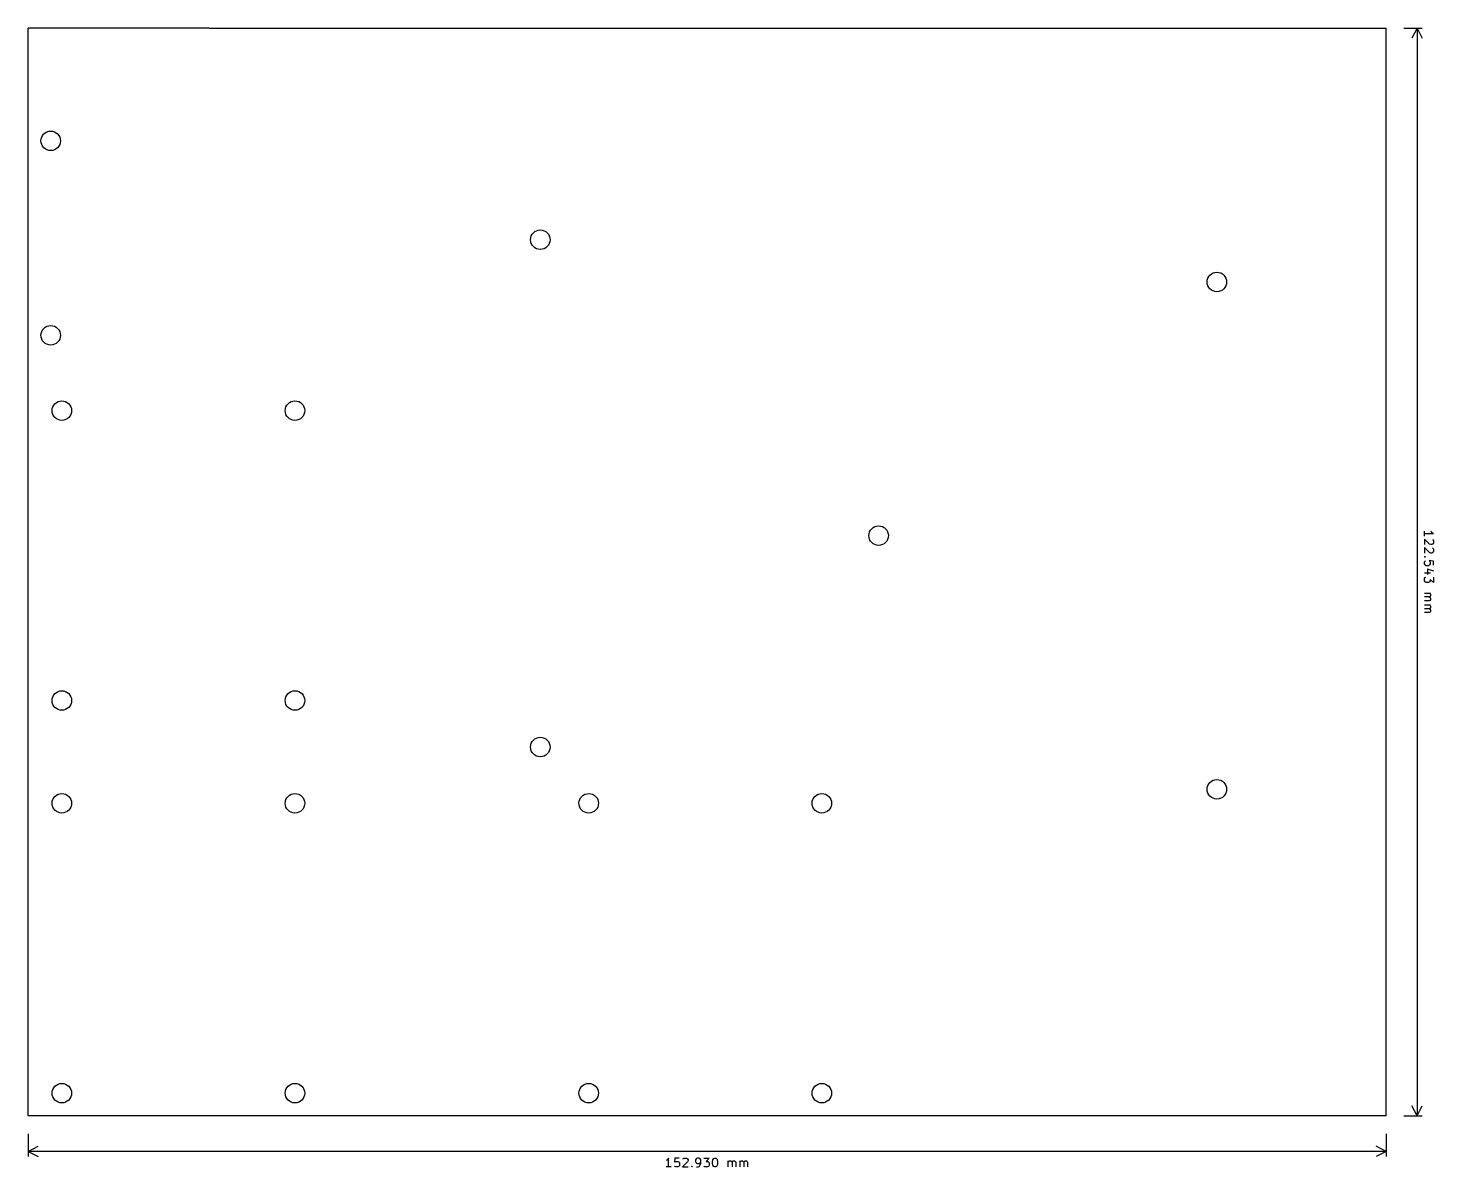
# Model space of a CAD drawing. Extents: x 13 to 171, y -147 to -19.
import ezdxf

# ---------------------------------------------------------------- set-up
doc = ezdxf.new("R2010")
doc.units = 0
doc.layers.add('BLACK', color=7, linetype='CONTINUOUS')

msp = doc.modelspace()

# ---------------------------------------------------------------- linework, layer by layer
at = {"layer": 'BLACK', "linetype": 'CONTINUOUS'}
for p, q in [((12.695, -65.125), (12.695, -19.1)), ((33.075, -19.1), (12.695, -19.1)), ((33.075, -19.1), (165.625, -19.1)), ((165.625, -124.37), (165.625, -19.1)), ((167.625, -19.1), (169.706, -19.1)), ((169.12, -19.1), (168.534, -20.2265)), ((169.12, -19.1), (169.12, -141.642)), ((169.12, -19.1), (169.706, -20.2265)), ((12.695, -141.642), (12.695, -65.125)), ((169.968, -76.3236), (169.968, -75.7522)), ((170.73, -75.8474), (170.682, -75.7522)), ((170.825, -75.9427), (170.73, -75.8474)), ((170.968, -76.0379), (170.825, -75.9427)), ((169.968, -76.0379), (170.968, -76.0379)), ((170.539, -77.2284), (169.968, -76.657)), ((169.968, -76.657), (169.968, -77.276)), ((170.682, -77.276), (170.539, -77.2284)), ((170.777, -77.276), (170.682, -77.276)), ((170.872, -77.2284), (170.777, -77.276)), ((170.872, -76.7046), (170.92, -76.7522)), ((170.92, -77.1808), (170.872, -77.2284)), ((170.92, -76.7522), (170.968, -76.8474)), ((170.968, -77.0855), (170.92, -77.1808)), ((170.968, -76.8474), (170.968, -77.0855)), ((170.539, -78.1808), (169.968, -77.6093)), ((169.968, -77.6093), (169.968, -78.2284)), ((169.968, -78.657), (170.015, -78.6093)), ((170.015, -78.7046), (169.968, -78.657)), ((170.063, -78.657), (169.968, -78.657)), ((169.968, -79.2284), (170.015, -79.1332)), ((170.015, -78.6093), (170.063, -78.657)), ((170.063, -78.657), (170.015, -78.7046)), ((170.015, -79.1332), (170.063, -79.0855)), ((170.968, -79.1332), (170.491, -79.0855)), ((170.491, -79.0855), (170.539, -79.1332)), ((170.682, -78.2284), (170.539, -78.1808)), ((170.539, -79.1332), (170.587, -79.2284)), ((170.777, -78.2284), (170.682, -78.2284)), ((170.872, -78.1808), (170.777, -78.2284)), ((170.872, -77.657), (170.92, -77.7046)), ((170.92, -78.1332), (170.872, -78.1808)), ((170.92, -77.7046), (170.968, -77.7998)), ((170.968, -78.0379), (170.92, -78.1332)), ((170.968, -77.7998), (170.968, -78.0379)), ((170.968, -79.6093), (170.968, -79.1332)), ((169.968, -79.4665), (169.968, -79.2284)), ((170.015, -79.5617), (169.968, -79.4665)), ((170.634, -80.5141), (169.968, -80.5141)), ((170.063, -79.6093), (170.015, -79.5617)), ((170.158, -79.657), (170.063, -79.6093)), ((170.396, -79.657), (170.158, -79.657)), ((171.015, -80.276), (170.301, -80.0379)), ((170.301, -80.0379), (170.301, -80.657)), ((170.491, -79.6093), (170.396, -79.657)), ((170.539, -79.5617), (170.491, -79.6093)), ((170.587, -79.4665), (170.539, -79.5617)), ((170.587, -79.2284), (170.587, -79.4665)), ((169.968, -81.0855), (170.015, -80.9903)), ((169.968, -81.3713), (169.968, -81.0855)), ((170.015, -81.4665), (169.968, -81.3713)), ((170.015, -80.9903), (170.063, -80.9427)), ((170.063, -81.5141), (170.015, -81.4665)), ((170.158, -81.5617), (170.063, -81.5141)), ((170.396, -81.5617), (170.158, -81.5617)), ((170.491, -81.5141), (170.396, -81.5617)), ((170.539, -81.4665), (170.491, -81.5141)), ((170.587, -81.3713), (170.539, -81.4665)), ((170.968, -81.5617), (170.587, -81.2284)), ((170.587, -81.2284), (170.587, -81.3713)), ((170.968, -80.9427), (170.968, -81.5617)), ((169.968, -82.7522), (170.634, -82.7522)), ((170.491, -83.1808), (169.968, -83.1808)), ((170.491, -83.6093), (169.968, -83.6093)), ((170.587, -83.1332), (170.491, -83.1808)), ((170.491, -83.1808), (170.587, -83.2284)), ((170.587, -83.5617), (170.491, -83.6093)), ((170.539, -82.7522), (170.587, -82.7998)), ((170.587, -82.7998), (170.634, -82.8951)), ((170.634, -83.0379), (170.587, -83.1332)), ((170.587, -83.2284), (170.634, -83.3236)), ((170.634, -83.4665), (170.587, -83.5617)), ((170.634, -82.8951), (170.634, -83.0379)), ((170.634, -83.3236), (170.634, -83.4665)), ((169.968, -84.0855), (170.634, -84.0855)), ((170.491, -84.5141), (169.968, -84.5141)), ((170.491, -84.9427), (169.968, -84.9427)), ((170.587, -84.4665), (170.491, -84.5141)), ((170.491, -84.5141), (170.587, -84.5617)), ((170.587, -84.8951), (170.491, -84.9427)), ((170.539, -84.0855), (170.587, -84.1332)), ((170.587, -84.1332), (170.634, -84.2284)), ((170.634, -84.3712), (170.587, -84.4665)), ((170.587, -84.5617), (170.634, -84.657)), ((170.634, -84.7998), (170.587, -84.8951)), ((170.634, -84.2284), (170.634, -84.3712)), ((170.634, -84.657), (170.634, -84.7998)), ((165.625, -141.642), (165.625, -124.37)), ((169.12, -141.642), (168.534, -140.516)), ((169.12, -141.642), (169.706, -140.516)), ((134.755, -141.642), (12.695, -141.642)), ((165.625, -141.642), (134.755, -141.642)), ((167.625, -141.642), (169.706, -141.642)), ((12.695, -143.642), (12.695, -146.216)), ((165.625, -143.642), (165.625, -146.216)), ((12.695, -145.63), (13.8215, -145.044)), ((165.625, -145.63), (12.695, -145.63)), ((12.695, -145.63), (13.8215, -146.216)), ((165.625, -145.63), (164.498, -145.044)), ((165.625, -145.63), (164.498, -146.216)), ((84.6362, -146.62), (84.541, -146.668)), ((84.7314, -146.525), (84.6362, -146.62)), ((84.8267, -146.382), (84.7314, -146.525)), ((84.8267, -147.382), (84.8267, -146.382)), ((85.541, -146.382), (85.4933, -146.859)), ((85.4933, -146.859), (85.541, -146.811)), ((86.0171, -146.382), (85.541, -146.382)), ((85.541, -146.811), (85.6362, -146.763)), ((85.6362, -146.763), (85.8743, -146.763)), ((85.8743, -146.763), (85.9695, -146.811)), ((85.9695, -146.811), (86.0171, -146.859)), ((86.0171, -146.859), (86.0648, -146.954)), ((86.0648, -147.192), (86.0171, -147.287)), ((86.0648, -146.954), (86.0648, -147.192)), ((86.9695, -146.811), (86.3981, -147.382)), ((86.4457, -146.478), (86.4933, -146.43)), ((86.4933, -146.43), (86.5886, -146.382)), ((86.5886, -146.382), (86.8267, -146.382)), ((86.8267, -146.382), (86.9219, -146.43)), ((86.9219, -146.43), (86.9695, -146.478)), ((86.9695, -146.478), (87.0171, -146.573)), ((87.0171, -146.668), (86.9695, -146.811)), ((87.0171, -146.573), (87.0171, -146.668)), ((87.9219, -146.478), (87.8743, -146.573)), ((87.8743, -146.573), (87.8743, -146.811)), ((87.8743, -146.811), (87.9219, -146.906)), ((87.9695, -146.43), (87.9219, -146.478)), ((87.9219, -146.906), (87.9695, -146.954)), ((88.0648, -146.382), (87.9695, -146.43)), ((87.9695, -146.954), (88.0648, -147.001)), ((88.2552, -146.382), (88.0648, -146.382)), ((88.0648, -147.001), (88.2552, -147.001)), ((88.3505, -146.43), (88.2552, -146.382)), ((88.2552, -147.001), (88.3505, -146.954)), ((88.3029, -147.287), (88.3981, -147.144)), ((88.3981, -146.478), (88.3505, -146.43)), ((88.3505, -146.954), (88.3981, -146.906)), ((88.4457, -146.573), (88.3981, -146.478)), ((88.3981, -146.906), (88.4457, -146.811)), ((88.3981, -147.144), (88.4457, -146.954)), ((88.4457, -146.954), (88.4457, -146.573)), ((88.779, -146.382), (89.3981, -146.382)), ((89.3981, -146.382), (89.0648, -146.763)), ((89.0648, -146.763), (89.2076, -146.763)), ((89.2076, -146.763), (89.3029, -146.811)), ((89.3029, -146.811), (89.3505, -146.859)), ((89.3505, -146.859), (89.3981, -146.954)), ((89.3981, -147.192), (89.3505, -147.287)), ((89.3981, -146.954), (89.3981, -147.192)), ((89.779, -146.763), (89.8267, -146.573)), ((89.779, -147.001), (89.779, -146.763)), ((89.8267, -147.192), (89.779, -147.001)), ((89.8267, -146.573), (89.8743, -146.478)), ((89.8743, -147.287), (89.8267, -147.192)), ((89.8743, -146.478), (89.9219, -146.43)), ((89.9219, -146.43), (90.0171, -146.382)), ((90.0171, -146.382), (90.1124, -146.382)), ((90.1124, -146.382), (90.2076, -146.43)), ((90.2076, -146.43), (90.2552, -146.478)), ((90.2552, -146.478), (90.3029, -146.573)), ((90.3029, -147.192), (90.2552, -147.287)), ((90.3029, -146.573), (90.3505, -146.763)), ((90.3505, -147.001), (90.3029, -147.192)), ((90.3505, -146.763), (90.3505, -147.001)), ((91.541, -147.382), (91.541, -146.716)), ((91.541, -146.811), (91.5886, -146.763)), ((91.5886, -146.763), (91.6838, -146.716)), ((91.6838, -146.716), (91.8267, -146.716)), ((91.8267, -146.716), (91.9219, -146.763)), ((91.9219, -146.763), (91.9695, -146.859)), ((91.9695, -146.859), (92.0171, -146.763)), ((91.9695, -146.859), (91.9695, -147.382)), ((92.0171, -146.763), (92.1124, -146.716)), ((92.1124, -146.716), (92.2552, -146.716)), ((92.2552, -146.716), (92.3505, -146.763)), ((92.3505, -146.763), (92.3981, -146.859)), ((92.3981, -146.859), (92.3981, -147.382)), ((92.8743, -147.382), (92.8743, -146.716)), ((92.8743, -146.811), (92.9219, -146.763)), ((92.9219, -146.763), (93.0171, -146.716)), ((93.0171, -146.716), (93.16, -146.716)), ((93.16, -146.716), (93.2552, -146.763)), ((93.2552, -146.763), (93.3029, -146.859)), ((93.3029, -146.859), (93.3505, -146.763)), ((93.3029, -146.859), (93.3029, -147.382)), ((93.3505, -146.763), (93.4457, -146.716)), ((93.4457, -146.716), (93.5886, -146.716)), ((93.5886, -146.716), (93.6838, -146.763)), ((93.6838, -146.763), (93.7314, -146.859)), ((93.7314, -146.859), (93.7314, -147.382)), ((85.1124, -147.382), (84.541, -147.382)), ((85.541, -147.335), (85.4933, -147.287)), ((85.6362, -147.382), (85.541, -147.335)), ((85.8743, -147.382), (85.6362, -147.382)), ((85.9695, -147.335), (85.8743, -147.382)), ((86.0171, -147.287), (85.9695, -147.335)), ((86.3981, -147.382), (87.0171, -147.382)), ((87.3981, -147.335), (87.4457, -147.287)), ((87.4457, -147.382), (87.3981, -147.335)), ((87.4457, -147.287), (87.4933, -147.335)), ((87.4457, -147.287), (87.4457, -147.382)), ((87.4933, -147.335), (87.4457, -147.382)), ((87.9695, -147.382), (88.16, -147.382)), ((88.16, -147.382), (88.2552, -147.335)), ((88.2552, -147.335), (88.3029, -147.287)), ((88.8267, -147.335), (88.779, -147.287)), ((88.9219, -147.382), (88.8267, -147.335)), ((89.2076, -147.382), (88.9219, -147.382)), ((89.3029, -147.335), (89.2076, -147.382)), ((89.3505, -147.287), (89.3029, -147.335)), ((89.9219, -147.335), (89.8743, -147.287)), ((90.0171, -147.382), (89.9219, -147.335)), ((90.1124, -147.382), (90.0171, -147.382)), ((90.2076, -147.335), (90.1124, -147.382)), ((90.2552, -147.287), (90.2076, -147.335))]:
    msp.add_line(p, q, dxfattribs=at)
at = {"layer": 'BLACK'}
for centre in [(15.245, -31.8), (70.375, -42.9375), (146.575, -47.7), (15.245, -53.705), (16.495, -62.19), (42.745, -62.19), (108.475, -76.275), (16.495, -94.85), (42.745, -94.85), (70.375, -100.088), (146.575, -104.85), (16.495, -106.418), (42.745, -106.418), (75.835, -106.418), (102.085, -106.418), (16.495, -139.078), (42.745, -139.078), (75.835, -139.078), (102.085, -139.078)]:
    msp.add_circle(centre, 1.1, dxfattribs=at)

doc.saveas('drawing.dxf')
